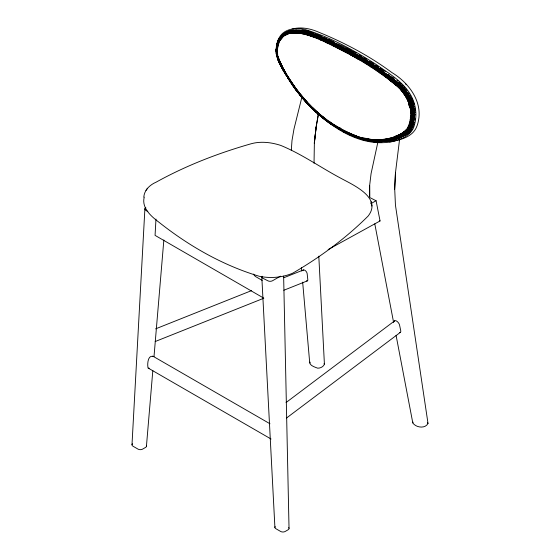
<?xml version="1.0" encoding="UTF-8"?>
<svg xmlns="http://www.w3.org/2000/svg" width="560" height="560" viewBox="0 0 560 560"><rect width="100%" height="100%" fill="white"/><g stroke="black" fill="none" stroke-linecap="round" stroke-linejoin="round"><path stroke-width="0.84" d="M294.175 87.059C287.84 77.637 280.602 67.97 278.103 56.721C284.235 73.248 294.784 87.934 306.313 101.136L308.854 104.629L314.601 110.299L329.504 122.325L329.728 123.172L330.491 123.319L323.435 118.132L314.552 110.523L297.654 91.196L285.719 73.304L279.909 62.3L278.103 56.721C275.163 56.574 276.052 48.692 276.983 47.068M319.816 115.367C314.587 111.174 309.428 106.666 306.313 101.136C325.885 122.374 352.618 142.618 383.138 140.504C392.847 138.922 405.209 136.318 409.584 126.322C412.832 118.706 411.6 110.25 410.928 102.277C407.456 85.897 390.803 77.714 378.7 68.425C357.049 53.543 333.403 41.671 308.924 32.228C300.664 29.897 290.353 28.427 283.143 34.237C281.169 36.407 276.122 40.677 278.551 43.526L277.333 49.924L277.83 56.77L278.971 60.2L278.355 60.445L276.416 53.032L276.367 47.565L276.843 45.423L276.752 47.145M399.616 139.097L395.451 172.907L394.716 189.168L395.444 205.135L428.008 423.416C425.18 429.072 415.814 427.609 412.797 422.905L396.081 335.391M406.455 98.042L405.321 95.585L408.002 94.101C412.769 101.122 415.107 109.739 414.267 118.202L415.38 119.357C412.146 121.338 409.01 119.567 410.907 115.374C411.348 105.077 406.091 95.487 399.217 88.179L400.554 86.569L403.06 85.554L401.513 85.89C372.96 62.713 340.41 44.415 305.83 31.941C298.802 30.282 290.773 29.673 284.298 33.418C282.919 34.272 280.56 35.826 282.303 37.52L279.545 41.293L277.697 46.641L276.717 45.535M366.59 59.227C345.688 50.099 326.074 37.303 303.94 30.94L303.226 30.24L301.203 30.625L300.146 33.271C317.968 36.869 333.893 46.718 350.112 54.53C367.416 64.211 384.363 74.991 399.217 88.179M412.797 422.905L413.028 422.093M397.642 82.691L396.522 83.377L377.384 69.223L360.213 58.247L333.991 44.779L314.321 36.05L305.186 33.117L297.913 31.955L290.689 32.277C306.222 30.828 319.97 39.599 333.676 45.423C355.754 56.014 376.572 69.314 395.668 84.63L395.836 85.05L397.033 83.349L399.469 82.292L397.642 82.691L378.434 68.495L361.214 57.484L334.859 43.806L308.504 32.466L298.613 30.541L293.608 30.534L288.771 31.36L283.003 34.384L279.629 38.164L278.159 41.048L280.847 36.554L284.13 33.838L288.442 32.725L295.414 32.613L295.638 31.192L296.506 30.226L290.668 30.723L287.581 31.591L284.816 33.096L280.714 36.694L277.662 42.091L277.074 44.226L278.061 45.059M308.966 104.391L309.12 104.139C324.331 120.225 343.714 132.195 364.749 138.992C365.785 141.624 370.048 140.175 372.176 141.162C377.923 141.785 383.768 141.575 389.424 140.357C397.439 138.026 407.526 135.506 410.907 126.875C418.313 108.913 406.931 89.208 391.867 79.289L390.81 80.696L399.357 87.878L402.528 91.56L406.651 97.804L409.703 104.748L410.795 111.839L414.281 111.552L413.469 120.12L411.572 126.959L409.171 131.103L406.112 134.015L400.407 137.081L392.777 139.902L384.349 141.484L378.301 141.659L369.67 141.001L366.401 140.35L365.575 139.174C352.408 136.451 340.613 129.612 329.504 122.325M306.131 101.703L300.006 95.277L300.44 94.276L305.543 101.066L312.403 108.262L306.243 102.333L299.964 95.06M143.794 197.113C144.326 190.071 149.898 184.849 156.065 182.203C185.927 165.655 217.938 153.272 250.719 143.885C260.512 141.029 271.04 142.296 280.616 145.369C301.763 153.986 320.565 167.496 340.697 178.171C352.632 184.758 382.606 197.589 368.109 216.09C345.716 238.357 320.075 257.285 292.81 273.133C282.352 277.634 270.48 278.537 259.357 276.304C222.705 265.321 188.867 245.945 158.97 222.25C151.326 216.503 141.365 207.935 144.235 197.148M299.082 30.086L296.653 30.226L303.331 31.381L307.916 33.18L338.128 47.18L356.223 56.714L350.665 53.242L351.344 52.479L360.703 57.785L359.408 59.801L350.112 54.53L350.665 53.242L356.321 56.546L357.28 55.531C378.441 70.728 411.341 83.524 413.497 113.582C416.129 132.643 397.341 141.281 381.199 141.61L380.002 139.678L371.392 139.412L358.645 137.025C374.794 142.093 397.341 142.03 408.366 127.358C411.047 122.045 411.586 115.871 410.844 110.033C412.349 109.732 413.889 109.683 415.387 109.375L413.784 109.627L412.489 103.866L410.368 98.735L406.238 91.945L401.737 86.107L404.74 87.374L402.227 88.396L400.82 89.943M414.666 122.969L413.7 121.919L410.242 121.191L407.47 128.317C407.904 130.13 413.336 129.913 409.815 130.949C414.155 124.138 414.981 114.996 413.448 107.646C407.505 110.362 409.696 100.919 406.651 97.804L410.76 95.928M397.551 86.548L398.545 85.113L400.855 83.454L398.174 82.838C409.92 94.521 417.242 115.353 407.61 130.48C391.314 145.642 364.224 142.954 346.521 132.356M403.753 93.73L402.528 91.56L404.775 89.971C411.747 102.263 416.78 119.525 407.001 131.747C399.847 138.047 390.047 140.651 380.702 141.253C373.555 141.176 364.588 141.05 358.687 137.354L343.49 130.452L332.633 124.089L329.623 121.73M407.47 128.317L404.929 131.348L401.002 133.819L402.332 135.576C415.87 128.142 414.68 108.612 408.107 96.768L410.242 100.59L411.425 109.935M320.229 115.423L314.552 110.523M292.88 84.854C285.6 74.032 275.373 61.537 276.451 47.334M355.621 135.996L358.645 137.025L353.066 134.659M413.784 109.627L413.168 115.549L410.907 115.374M335.685 126.294C336.952 127.449 342.44 132.601 340.508 128.401L338.828 127.435L338.793 128.338C340.571 128.996 346.409 134.687 343.476 130.76M332.605 124.656C336.112 127.386 326.424 121.905 326.466 120.162M389.235 140.819L388.003 141.071L398.097 138.236L405.713 135.058L405.741 134.547C411.306 131.068 413.714 124.474 414.267 118.202C410.354 118.552 410.27 115.983 409.857 122.759L413.273 123.648L414.169 124.649M394.646 189.441L395.451 172.907M131.992 444.703L144.9 208.719M155.974 219.072L155.064 235.375L263.823 298.165M277.452 48.272C275.555 45.703 275.359 54.082 277.48 53.347M282.905 34.566L283.388 36.526L280.329 39.97C277.767 37.59 282.926 35.238 284.193 33.607C289.891 30.373 296.87 30.506 303.149 31.626C337.302 42.63 368.935 61.187 397.033 83.349C402.885 90.79 409.43 98.434 411.117 108.059M352.611 134.484L355.649 136.318L356.335 137.445L361.515 138.999M296.149 30.058L293.608 30.534L293.041 33.068L290.059 33.404L290.206 31.22L291.858 30.415L287.581 31.591L284.613 33.159L281.022 36.456C286.272 30.247 295.687 30.821 302.988 31.906C321.909 37.205 339.318 47.033 356.629 56.133L351.099 52.703L360.451 57.995L351.099 52.703M411.628 111.776L411.544 104.048L410.34 98.742L407.638 100.24L406.651 97.804C412.559 106.792 413.161 119.42 407.876 128.849C397.866 140.518 379.834 141.918 365.575 139.174L368.662 140.035C371.392 142.849 376.985 141.169 380.52 141.54M291.291 150.591L291.977 140.7L293.979 129.031L302.099 96.341M290.444 81.207C284.151 72.317 276.339 61.033 276.318 49.161M411.04 111.825C409.591 114.541 414.785 114.121 415.219 112.315M314.664 111.013L311.738 108.213L311.71 107.527M146.433 446.299L152.824 370.566M154 356.643L163.849 240.002M276.255 49.266L276.255 51.24L277.347 51.632M297.843 90.979L297.36 91.924L305.326 101.129M349.587 133.168L352.611 135.142L353.255 136.248L359.478 138.39M294.203 30.142C291.501 30.947 282.646 30.982 284.564 35.637L283.388 36.526M397.915 82.635C406.707 91.805 416.409 104.671 413.014 118.251M277.074 44.226L277.431 43.582L276.78 46.081M276.402 53.109L276.997 52.71M304.976 34.181C304.871 31.136 308.56 30.485 310.751 31.983L308.504 32.466L307.349 34.867M284.564 35.637L288.624 33.74C287.224 30.338 291.935 30.541 294.007 30.303L291.242 30.765L290.773 33.299L300.146 33.271L296.842 33.026C318.038 34.783 336.854 48.433 355.95 57.309L355.845 57.638M316.12 127.19L314.307 143.234L316.12 127.246L314.37 142.933L314.034 163.275M277.606 43.015L277.97 41.881L277.606 42.574M411.733 113.631C412.286 108.696 412.608 103.299 410.354 98.735L412.083 98.385M320.481 115.472L320.6 116.249L330.491 123.319M339.591 128.191L338.779 127.757L340.452 128.716L338.828 127.435L340.431 129.017M412.076 113.631L412.482 107.779L412.097 101.948L410.34 98.742L411.432 100.338L412.804 101.206M412.832 125.076L413.007 123.697L409.059 129.647L405.454 132.251L404.929 131.348M276.416 47.691L276.843 45.423M276.528 47.817L276.934 45.941M298.809 30.394L303.212 30.24L299.012 30.303L298.263 30.989L297.836 32.69L295.414 32.613M413.168 115.549L413.833 113.561L414.064 109.669L414.792 108.402M317.527 112.945L317.618 113.694L318.311 113.778L312.186 108.318L302.708 98.133L295.316 87.591L294.791 88.48L302.043 97.272M318.472 113.659L316.057 127.442L318.451 113.771M412.804 115.542L413.483 109.662L413.287 105.707L413.966 104.629M412.083 115.514C412.083 112.994 415.38 98.903 409.388 102.942C407.792 110.229 412.958 102.928 414.687 107.275M412.44 115.535C412.587 112.546 415.653 100.282 409.332 105M311.738 108.213C311.661 108.269 300.783 96.495 308.791 104.846M321.741 36.526C317.492 36.064 310.884 30.926 309.771 35.364L310.947 33.348L313.236 32.886L308.924 32.228L311.157 33.201L313.236 32.886M305.83 100.597L305.438 101.591L306.635 102.256M281.309 38.633L280.581 37.072L281.715 35.658M339.64 127.876L340.508 128.401M313.852 37.387L314.699 35.476L303.527 31.178L299.012 30.303M377.832 142.373L371.07 173.621L369.628 185.668L369.698 196.959L369.691 185.409M413.518 115.542L414.421 115.472L413.14 120.127M320.488 40.187L321.16 38.563L322.245 37.632L330.379 40.222L328.153 40.978L327.033 43.092M276.633 45.787L277.123 43.785M276.682 45.934L277.249 43.673M277.249 45.269L277.515 44.107M305.144 30.751L303.331 31.381L302.575 33.649L300.153 32.907M276.248 49.371C277.347 66.892 291.074 81.067 300.412 95.305L292.285 84.945L292.866 84.112L300.02 94.899L305.739 101.78L302.666 98.434M333.473 46.088C333.935 42.588 337.785 43.512 340.109 44.954M337.778 48.174L338.947 46.088L340.907 45.185L344.652 47.075M344.001 51.31L345.205 49.238L347.186 48.349L351.043 50.379M413.77 120.106L414.267 118.202M412.65 118.23L413.14 116.368L414.393 116.298M315.798 33.922L314.909 35.245L310.331 34.055L314.699 35.476L302.848 32.228L298.004 31.605L290.787 31.64L293.16 31.269L297.913 31.955M412.293 118.195L413.14 116.368M413.469 120.12L414.001 118.237M413.581 126.252L412.755 125.314L411.495 128.247L412.853 127.855C412.153 126.301 409.794 127.295 408.842 125.678M322.245 37.632L322.518 36.736M365.225 63.357C366.1 59.36 370.671 61.698 372.939 63.231M412.79 120.106L414.4 113.701L415.268 114.933M370.93 67.004C371.735 63.35 375.823 65.037 378.042 66.584L376.719 65.716M277.032 44.065L277.585 42.231M277.172 44.394L277.795 41.972M373.065 64.659L373.422 63.546L371.868 63.896L372.379 62.86M376.523 70.742C377.244 67.543 380.842 68.32 382.886 70.105M380.079 73.206L381.206 71.456L383.579 70.385L385.28 71.603M395.598 84.861L396.522 83.377L386.869 75.131L385.455 77.07M305.466 101.276L294.959 87.99L290.486 80.542L289.863 81.326L297.36 91.924M323.624 117.313L320.551 115.206C323.064 117.019 323.82 119.7 326.802 121.093M390.698 81.018L395.71 84.546C381.969 72.394 366.037 63.133 350.483 53.55C366.464 62.405 381.801 72.471 396.053 83.923C382.305 71.841 366.478 62.405 350.875 52.955M300.258 32.179C297.934 32.011 285.439 28.329 287.252 34.209C278.831 36.659 275.779 47.208 277.452 55.083L277.83 56.77M355.95 57.309L356.3 56.581L350.665 53.242M277.697 42.763C280.077 35.497 287.917 30.625 295.456 31.871M302.708 98.133L303.1 97.482L305.662 100.842M287.14 32.067L290.822 31.493C285.453 31.143 280.805 35.392 278.922 40.131L280.714 37.114L278.558 40.894M299.474 93.919L294.84 88.158L288.183 76.881L287.511 77.609L294.28 87.311M278.026 41.174L280.161 37.877M278.88 42.7L277.963 41.678L280.623 36.862M412.706 123.711L408.737 129.493L407.61 130.48L406.707 129.423C399.819 136.388 389.501 138.922 380.002 139.678M285.81 32.522L285.936 34.818L284.396 35.329M412.755 125.314C409.549 131.565 402.479 134.47 395.948 136.199L397.481 138.124L400.547 137.578L389.424 140.357L388.542 139.286L388.332 138.565L396.403 137.242M279.545 38.332L277.963 41.678M310.016 362.096C308.938 365.407 315.028 367.143 317.618 368.158C320.25 368.368 323.743 366.625 324.408 364.056L318.801 256.186M412.489 125.356L411.516 125.307L408.429 129.304M411.873 126.945C408.331 132.958 401.023 135.387 394.597 136.703L393.435 137.536L391.048 137.879L392.476 139.818L394.716 139.573L393.33 139.951M403.165 136.395L407.736 133.175L409.745 131.047L411.131 130.648M395.598 139.342L409.171 132.79L397.18 137.984M405.454 132.251L408.212 133.56L406.112 134.015L404.467 133.007L403.984 132.069L405.874 130.424C406.329 132.125 408.394 131.852 409.241 132.734L407.82 133.091L411.383 128.471L412.097 129.227L410.606 129.815M290.724 31.906L293.013 31.955L288.477 32.095L284.102 34.104L280.588 37.303L277.928 41.489L279.601 38.976M145.985 190.386L147.539 188.23M279.944 37.94L280.665 36.946M281.239 36.4L284.613 33.159L287.952 31.654M406.28 84.763L405.377 83.475M283.626 69.72L283.052 69.902L283.815 69.3L289.954 81.053M411.383 128.471L407.617 132.062L401.758 135.135L403.802 133.805L401.506 134.848L404.467 133.007L403.662 133.644L405.125 134.568L408.212 133.56M376.565 141.232L375.907 141.687L369.425 140.903L373.205 141.414M285.208 73.087L279.118 62.223L279.958 61.719L287.623 77.364M284.13 33.838L287 32.592L290.696 32.179C273.455 35.105 273.483 58.723 283.178 68.978M279.531 38.738L281.792 36.659M410.333 129.871L406.567 133.063L402.031 135.38C405.125 135.415 407.967 130.69 410.361 131.614L408.807 132.153L410.221 131.768M285.957 73.136L285.236 73.801L288.708 78.659M408.499 92.946L406.525 91.903L405.601 92.148L403.921 93.464L404.32 94.584M280.581 37.072L284.172 34.692M403.935 133.952L404.698 133.273M407.708 100.156L408.52 101.535L411.432 100.338M286.048 402.556L394.681 320.817M286.566 417.984L400.33 332.388M408.534 132.202L402.647 135.716L399.784 136.857L399.224 136.409L398.503 135.086L403.396 133.238L401.296 134.526L404.271 132.713L403.27 132.986L403.137 132.594M357.28 55.531L360.682 55.678L361.459 57.407L351.344 52.479L353.353 51.597L356.377 53.263M281.666 35.868L285.614 33.838M371.532 140.833L368.347 140.665L369.04 140.182M405.524 133.854L402.332 135.576L405.818 133.959M283.199 69.713L279.713 61.852C281.064 62.034 278.621 62.86 279.713 62.545M276.773 52.794L276.696 54.922L277.662 58.618L281.113 66.101L281.855 65.562L279.937 62.286L281.386 65.842L279.51 61.964L281.05 66.101L277.662 58.618L276.458 53.172L276.297 49.476M282.933 35.616C281.442 36.652 276.955 39.326 279.545 41.293M401.128 134.176L403.249 132.923L394.597 136.703L398.503 135.086M405.713 135.058L407.12 134.239L406.679 133.98M280.49 276.157L272.594 280.714A3.213 1.736 -3 0 1 268.058 280.882L262.745 278.194A3.213 1.736 -3 0 1 262.115 276.255M400.085 137.466L405.461 134.589L402.647 135.716M386.869 75.131L388.997 74.27M402.969 135.8L405.44 134.589L400.407 137.081L394.52 138.957L393.337 137.172M370.72 203.707L376.082 200.76L380.058 220.955L328.132 249.543M282.849 34.79L285.579 33.523L290.689 32.543L289.94 32.389M401.387 89.096L396.711 83.202L392.14 79.093L394.296 78.239M409.157 93.296L407.911 93.968L404.775 89.971M351.589 52.304L361.214 57.484L352.079 52.087M401.758 135.135L405.23 133.7M286.328 32.193L289.282 31.115M285.796 34.496L292.985 32.319L289.947 32.725M277.459 56.539L277.109 56.742L278.53 60.368M403.144 87.997L404.859 89.677L406.35 89.32L405.062 89.929L407.183 91.028M405.16 134.575L406.406 134.022M279.692 62.013C277.067 60.648 276.808 54.579 276.416 51.408M409.311 99.05L410.242 100.59M283.094 69.804L285.236 73.801L285.817 73.64M401.31 83.867L399.987 84.399L402.283 85.253M155.589 328.867L251.461 290.647M283.962 277.69L303.464 269.92L304.675 270.137A2.961 1.435 53.1 0 1 307.16 273.686L307.811 279.72A2.968 1.442 53.1 0 1 306.446 280.847M155.176 341.544L263.606 298.319M283.836 290.255L307.3 280.896M400.547 137.578L393.071 139.93L386.904 141.029L385.588 139.09L393.764 138.215M403.984 132.069L405.062 131.663M402.444 136.619L394.52 138.957M286.272 32.557L284.613 33.159M291.851 29.127C300.678 26.621 310.24 28.483 318.493 32.102C344.393 42.651 369.306 55.811 391.797 72.499C408.317 82.418 422.786 101.08 418.32 121.352A24.395 14.532 85.1 0 1 416.766 126.532C412.678 137.256 399.707 140.168 389.62 141.918M301.973 97.286L294.791 88.48L295.386 88.403M287.581 31.591L288.638 31.234M288.47 33.061C277.242 36.281 274.267 50.666 278.754 60.291M409.815 130.949L411.271 130.48M392.637 140.126L398.013 138.488M303.345 98.518L302.722 98.532M290.206 31.22L291.081 30.954L288.918 31.199M290.094 31.465L290.927 31.22M329.133 39.648L327.719 40.061L330.379 40.222M398.979 136.122L393.435 137.536M308.847 105.294L309.498 105.322M278.341 58.506L277.921 58.618M291.613 30.541L290.857 30.653M397.873 138.607L386.624 140.882M289.961 32.06L293.069 31.598M409.36 93.597L407.911 93.968L409.388 93.639L408.002 94.101L410.067 95.473M385.945 140.133L377.16 139.741L378.301 141.659L381.472 141.701L387.765 141.12L393.365 139.895L384.629 141.519L378.574 141.757L375.375 141.561L374.423 140.357L366.66 138.691M292.285 84.945L292.663 84.931M403.144 132.629L404.11 132.398M289.282 31.01L291.858 30.415M315.021 33.607L315.56 34.811L310.947 33.348L315.126 35.049L306.74 31.591L308.273 31.241L310.751 32.067M401.513 85.89L403.046 85.54M303.226 30.24L301.714 30.583L306.236 31.598L311.199 33.523M404.859 89.677L406.364 89.341M389.851 140.693L391.951 140.28M357.854 55.279L359.401 54.929M290.976 30.667L292.376 30.366M301.203 30.625L306.026 31.745L310.527 33.782L315.126 35.049M410.844 110.033L410.55 108.22M386.316 141.225L378.301 141.659M320.733 116.34L324.345 118.797L323.617 118.678M296.296 30.31L303.149 31.626L314.321 36.05L310.156 34.356M323.519 118.538L327.404 121.121M381.199 141.61L383.439 141.463M368.347 140.665L369.502 140.469M387.016 141.092L387.765 141.12L384.629 141.519L383.138 140.504L371.392 139.412C372.428 144.095 380.233 140.924 383.516 141.456M390.579 140.588L384.069 141.393M302.736 32.571L295.771 30.905L293.433 30.73L290.871 31.36L293.16 31.269M377.566 141.463L372.414 141.309M306.446 31.5L308.273 31.241L305.746 30.66M370.202 141.008L366.401 140.35L368.41 140.273M335.846 127.015L336.777 127.365L326.487 120.645M391.454 138.922L382.809 139.461L383.138 140.504M310.527 33.782L314.909 35.245M384.349 141.484L387.765 141.12M293.433 30.73L290.493 30.842C296.345 29.862 302.246 31.661 307.489 34.167M310.051 35.581L313.922 37.044L310.079 35.483L314.027 36.708L309.771 35.364L314.16 36.372L309.869 35.021C304.269 31.941 297.745 29.561 291.277 30.73L293.608 30.534L290.493 30.842M349.566 133.819L350.168 134.911L353.955 136.339M287.133 33.88L292.999 32.697L295.442 32.984L289.989 33.068M378.574 141.757L379.127 141.764L375.375 141.561M359.023 138.166L362.236 138.628M364.84 139.307L361.718 138.25C365.708 142.443 357.861 136.549 355.964 137.123M384.944 141.274L386.33 141.155M382.032 141.701L384.916 141.491L384.258 141.33M388.717 139.608L380.457 139.643M411.117 128.527L409.493 128.191L408.17 127.106M378.847 141.785L381.626 141.715L381.22 141.435M277.452 55.083C275.142 54.943 276.969 50.337 276.227 48.867C276.304 44.975 277.249 41.076 279.223 37.702C284.025 28.714 295.428 27.51 304.43 29.351C330.106 36.953 353.976 50.274 376.467 64.652C389.935 74.284 405.846 83.055 412.685 99.043C416.22 107.156 416.899 116.543 414.4 125.048C411.999 135.457 400.911 139.496 391.678 141.757C358.519 147.679 328.013 125.181 306.362 102.501M409.472 131.096L407.61 130.48M358.456 137.592L356.559 137.529M412.783 116.354L410.879 116.116M415.443 109.746L414.064 109.669L415.107 111.034M303.94 30.94L308.252 31.241M400.715 137.102L399.784 136.857M399.749 87.297L391.146 80.073L395.864 84.231L390.957 80.381L397.845 85.939L402.731 91.287L406.882 97.573L408.52 101.535M395.416 139.216L394.814 139.104M377.307 140.455L380.31 140.714M306.74 31.591L310.751 31.983M390.292 140.623L389.424 140.357M335.979 127.183L341.103 130.109L335.755 126.812M387.478 141.148L386.904 141.029M413.728 102.256L412.139 102.046L413.763 103.586M365.806 140.259L362.488 139.405L365.806 140.259L365.344 140.021M374.423 140.357L377.44 140.777M290.01 31.752L290.731 31.857M412.755 103.845L414.309 104.097M371.504 140.119L374.549 140.679M401.016 137.06L401.485 137.151M359.646 138.586L367.164 140.448M153.055 356.398C147.693 354.83 147.35 364.497 147.924 367.164A2.296 1.239 -57 0 0 149.163 368.179M365.561 140.168L366.898 140.469M411.516 125.307L409.388 124.257M371.616 140.434L368.662 140.035M277.333 49.924L276.402 49.581M362.726 139.496L366.058 140.294M362.278 139.265L366.324 140.266M276.563 53.235L277.69 58.653L281.05 66.08C279.503 62.888 277.935 59.668 277.291 56.616L278.691 60.298M328.832 40.558L333.697 41.895M359.205 138.355L362.978 139.531M344.197 131.88L339.094 128.968L340.907 130.039L338.961 128.8L340.515 129.542L338.765 128.058L339.619 128.919M359.891 138.621L353.059 136.115M310.569 34.293L314.503 35.749M345.926 48.839L353.353 51.597M341.103 130.109L339.269 129.094L340.249 129.598M352.898 135.926L356.44 137.305M311.451 33.341L315.35 34.902M410.235 104.489C408.114 94.031 399.497 86.17 391.601 79.52C400.274 86.079 409.689 94.836 410.725 106.246M317.296 34.552L321.769 36.428M349.825 134.596L353.71 136.36L350.168 134.911M323.988 37.387L326.928 38.675M341.558 130.102L339.458 129.171L340.06 129.521M331.065 40.537L333.13 41.482M403.431 87.948L405.622 88.977M347.76 133.504L350.854 134.995M346.64 132.902L350.609 135.016M350.378 134.988L343.994 131.803M350.112 54.53L359.506 59.472L350.329 53.872L356.062 57.036L359.807 58.828L356.3 56.581L359.996 58.527L356.321 56.546M339.269 129.094L344.421 131.901M338.961 128.8L340.515 129.542M351.344 52.479L360.955 57.61M345.289 47.39L347.186 48.349M369.838 197.561L376.082 200.76M379.547 220.696L380.058 220.955M387.695 74.795L393.561 77.854M355.978 57.232L359.639 59.15M343.574 131.292L347.648 133.448M343.686 131.502L347.515 133.532L346.752 133.119M339.094 128.968L339.892 129.402M350.203 54.201L359.408 59.801M351.834 52.171L357.574 55.37M262.213 280.406L255.675 276.633A5.537 3.199 60 0 1 253.442 274.085M152.691 356.062L269.983 423.773M148.239 368.109L271.047 439.012M364.378 57.897L365.855 58.786M332.738 125.097L336.546 127.393M332.864 125.258L336.329 127.372M147.812 211.603L145.824 210.308A3.213 1.967 3.2 0 1 145.831 207.529M356.755 55.979L360.213 58.247M333.641 125.419L326.459 120.421M329.616 123.018L333.41 125.454M329.728 123.172L333.2 125.433M380.121 68.005L382.2 69.433M327.089 120.89L321.09 116.396L324.345 118.797M326.55 120.834L330.26 123.361M326.662 120.988L329.875 123.284M392.14 79.093C398.587 82.537 403.053 88.445 405.811 95.095M339.577 128.653L340.452 129.29M409.388 96.411L411.411 97.895M409.094 96.446L410.641 98.707L412.454 100.051M317.744 113.785L327.18 121.163M396.844 80.234L398.118 81.228M391.363 79.786L396.291 84.119L391.363 79.786L396.27 83.643L397.845 85.939M323.456 118.349L317.485 113.386M320.509 116.109L323.925 118.832M390.957 80.381L396.102 84.427L395.969 84.049M317.534 113.561L320.894 116.396M308.959 105.364L315.126 111.132L313.537 109.354M317.121 112.7L318.311 113.778M314.545 110.726L318.094 113.827M317.898 113.827L311.668 108.094M311.85 108.297L314.937 111.139L311.64 107.94M338.779 127.757L339.57 128.492M427.455 422.576L428.008 423.416M279.888 62.468L279.328 62.167L281.113 66.101L278.572 60.361M314.741 110.509L308.854 104.629M320.551 115.206L312.76 107.793M288.687 527.625L288.743 527.681A3.22 1.862 0 0 1 288.106 529.781L285.187 531.468A3.213 1.855 0 0 1 280.644 531.461L275.842 528.689A3.213 1.855 0 0 1 275.198 526.589M312.004 108.325L305.928 101.997M410.641 98.707L412.923 101.059M297.654 91.196L299.712 93.345M324.086 363.37L324.408 364.056M305.935 102.137L309.106 105.392M308.14 104.153L309.288 105.378M305.228 101.213L298.06 92.582L290.668 82.243M305.361 101.129L300.258 94.507M398.048 85.645L396.445 83.447M299.964 95.186L302.813 98.588M295.176 88.48L297.507 91.301M399.7 84.455L402.535 88.221L406.098 94.864M297.759 91.938L292.362 84.651L285.719 73.304M297.332 91.728L300.237 95.333M283.234 69.867L279.146 62.188M294.777 88.298L297.451 91.966M290.675 81.879L291.998 83.664M301.322 96.152L302.225 97.363M401.45 86.156L405.279 92.302L409.661 102.788M282.975 69.062L278.341 60.445L276.724 53.277M292.257 84.882L294.875 88.522M287.7 77.602L290.234 81.284L289.443 80.045M289.87 81.172L292.495 84.973M285.425 73.78L287.469 76.923M290.227 81.557L279.51 62.622M400.967 89.656L402.367 91.84M409.598 100.856L407.449 97.132M287.532 77.476L289.933 81.347M287.875 77.553L288.659 78.799M402.969 91.028L397.313 82.817L392.427 78.939L399.112 84.7L404.383 92.946M285.6 73.724L287.497 76.916M334.502 42.119L335.328 43.582M285.488 73.045L284.494 71.274L285.32 73.115M283.409 69.811L285.236 73.073M407.771 96.936L408.982 99.211M279.027 61.579L276.997 55.083M410.865 100.415L407.708 94.143M406.238 91.945L408.443 96.628M406.882 97.573L408.037 99.834M285.369 73.584L279.937 62.286M280.056 63.231L281.232 66.059M279.601 62.818L278.222 59.724M279.328 62.167L279.524 62.615M279.51 61.964L279.699 62.419M366.835 59.815L367.318 60.984M279.342 62.062L279.524 62.524M378.259 67.193L378.7 68.425M277.97 59.101L276.759 54.719M276.885 54.782L276.262 51.149M374.787 223.846L393.624 322.518M371.742 205.66L371.133 201.831L371.805 206.045M409.703 104.748L409.948 106.561M414.127 116.326L414.302 117.691M301.392 267.533L301.7 271.012M302.659 282.149L309.736 363.097M410.172 106.456L410.319 108.29M261.821 277.151L274.911 527.534M365.498 138.481L365.512 138.838M364.679 138.306L364.693 138.656L361.669 137.914M397.026 82.978L397.033 83.349M283.633 276.115L289.03 528.304M394.226 321.678A3.801 1.841 53.1 0 1 396.753 321.181A3.801 1.841 53.1 0 1 399.581 325.192L400.722 330.631A3.801 1.841 53.1 0 1 399.707 332.556M302.939 270.753A2.961 1.435 53.1 0 1 303.457 269.92M132.559 443.8A3.213 1.855 0 0 0 132.923 446.173L138.04 449.127A3.213 1.855 0 0 0 142.583 449.134L145.509 447.447A3.206 1.855 0 0 0 146.433 445.97M369.936 141.029L366.646 140.434L369.936 141.029M281.05 66.08L279.405 62.601L281.05 66.08"/></g></svg>
